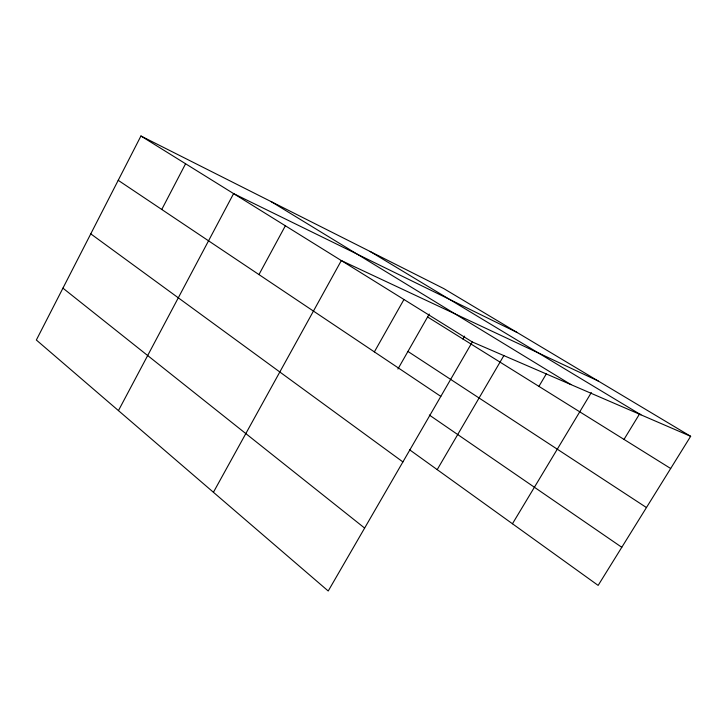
<?xml version="1.0" encoding="UTF-8"?>
<svg xmlns="http://www.w3.org/2000/svg" width="727" height="727" viewBox="0 0 727 727"><rect width="100%" height="100%" fill="white"/><g stroke="black" fill="none" stroke-linecap="round" stroke-linejoin="round"><path stroke-width="1.09" d="M690.65 436.309L443.752 288.574L140.929 136.004L36.35 340.018L328.222 590.996L472.305 341.972L690.65 436.309L598.148 585.399L409.528 449.731M161.757 209.476L185.585 163.766M118.446 410.61L233.594 193.609L517.306 332.584M258.957 274.588L285.357 225.779M213.42 492.279L341.327 260.566L598.257 381.03M374.369 351.886L403.958 299.497M397.923 369.016L429.257 314.028M462.963 339.018L464.635 336.119M437.2 469.633L503.938 355.458M538.925 386.364L546.413 373.723M512.453 523.758L591.324 392.571M624.011 439.408L639.733 413.654M369.988 251.406L640.96 414.835M271.035 201.561L570.904 384.574M140.929 136.004L472.305 341.972M427.585 316.963L670.676 468.506M407.938 351.441L646.448 507.546M118.219 180.314L440.816 396.397M429.33 415.044L621.794 547.295M90.766 233.858L402.903 461.918M62.94 288.156L364.627 528.066"/></g></svg>
